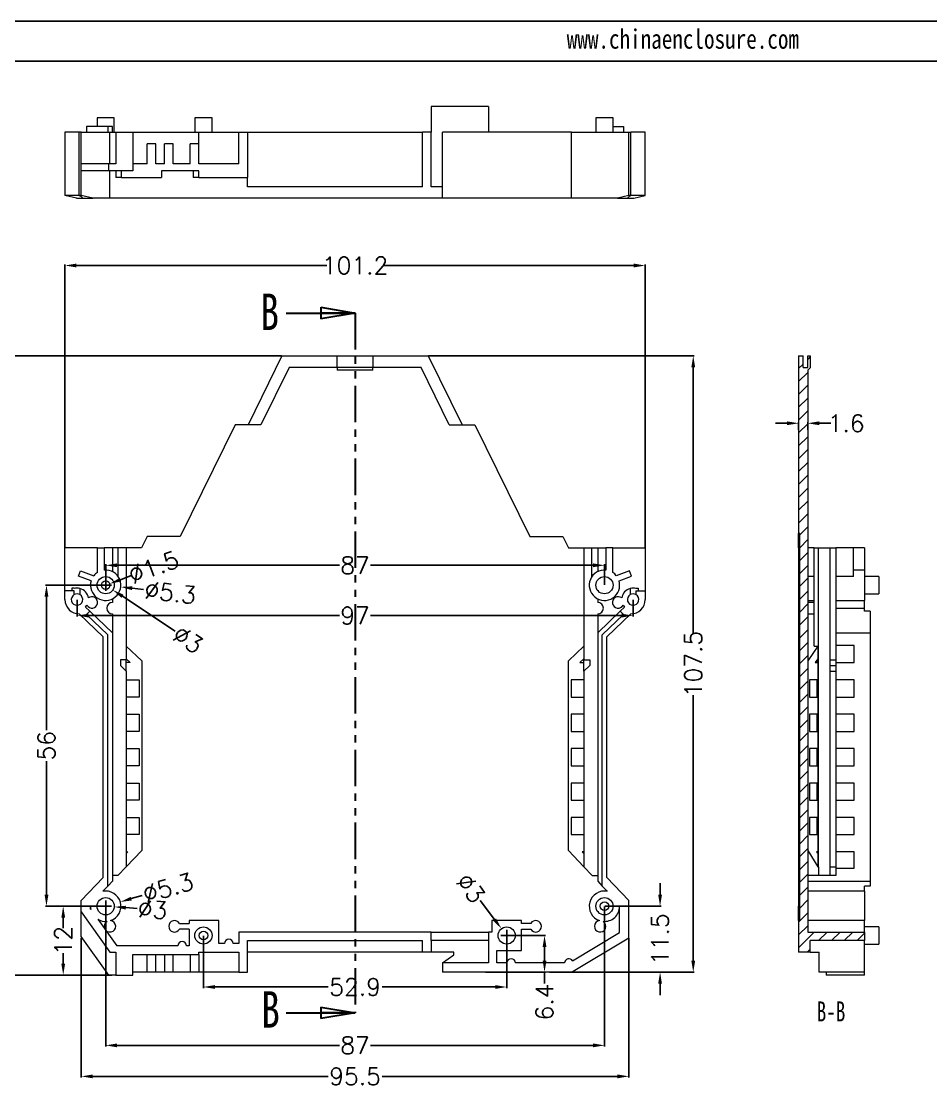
# Model space of a CAD drawing. Header units: inches. Extents: x 162 to 2102, y 1089 to 1379.
# Drawn here: x 1234.6 to 1393.2, y 1193.2 to 1379.2 of the extents above; entities that cross this region are included whole.
import ezdxf

# ---------------------------------------------------------------- set-up
doc = ezdxf.new("R2010")
doc.units = ezdxf.units.IN
doc.linetypes.add('PHANTOM', pattern=[12.7, 6.35, -1.27, 1.27, -1.27, 1.27, -1.27])
doc.layers.add('文字', color=81, linetype='Continuous')
doc.styles.add('SLDTEXTSTYLE0', font='TXT', dxfattribs={"width": 0.75})
doc.styles.add('SLDTEXTSTYLE3', font='TXT', dxfattribs={"width": 0.7})
doc.styles.get("Standard").update_dxf_attribs({"font": 'txt', "bigfont": 'gbcbig.shx'})
doc.styles.add('宋体', font='', dxfattribs={"width": 0.8, "height": 3.5})
doc.styles.get('宋体').set_extended_font_data('SimSun')
doc.dimstyles.new('3', dxfattribs={"dimtxt": 3, "dimasz": 2, "dimexe": 0.18, "dimexo": 0.0625, "dimgap": 0.2, "dimtad": 0, "dimzin": 12, "dimdsep": 46, "dimtxsty": 'Standard', "dimcen": 1, "dimclrd": 3, "dimclre": 3, "dimadec": 0, "dimazin": 0, "dimtfac": 1, "dimtofl": 0, "dimtmove": 0, "dimatfit": 3, "dimfxl": 1, "dimtolj": 1, "dimtzin": 0, "dimarcsym": 0})

# ---------------------------------------------------------------- blocks, each defined once
blk = doc.blocks.new('_CLOSED')
at = {"color": 0, "linetype": 'ByBlock', "lineweight": -2}
for p, q in [((-1, 0.166667), (0, 0)), ((-1, 0.166667), (-1, -0.166667)), ((0, 0), (-1, -0.166667)), ((0, 0), (-1, 0))]:
    blk.add_line(p, q, dxfattribs=at)
blk = doc.blocks.new('*D141')
at = {"color": 3, "lineweight": -2}
for p, q in [((1249.33, 1224.78), (1249.33, 1200.4)), ((1336.33, 1224.78), (1336.33, 1200.4)), ((1251.33, 1200.58), (1290.13, 1200.58)), ((1334.33, 1200.58), (1295.53, 1200.58))]:
    blk.add_line(p, q, dxfattribs=at)
at = {"color": 3}
for points in [[(1251.33, 1200.91), (1251.33, 1200.24), (1249.33, 1200.58)], [(1334.33, 1200.91), (1334.33, 1200.24), (1336.33, 1200.58)]]:
    blk.add_solid(points, dxfattribs=at)
at = {"layer": 'Defpoints', "color": 0}
for p in [(1249.33, 1224.85), (1336.33, 1224.85), (1336.33, 1200.58)]:
    blk.add_point(p, dxfattribs=at)
at = {"color": 0, "insert": (1292.83, 1200.58), "char_height": 3, "attachment_point": 5}
blk.add_mtext('\\A1;87', dxfattribs=at)
blk = doc.blocks.new('*D142')
at = {"color": 3, "lineweight": -2}
for p, q in [((1266.38, 1219.68), (1266.38, 1210.58)), ((1319.28, 1219.68), (1319.28, 1210.58)), ((1268.38, 1210.76), (1288.13, 1210.76)), ((1317.28, 1210.76), (1297.53, 1210.76))]:
    blk.add_line(p, q, dxfattribs=at)
at = {"color": 3}
for points in [[(1268.38, 1211.09), (1268.38, 1210.43), (1266.38, 1210.76)], [(1317.28, 1211.09), (1317.28, 1210.43), (1319.28, 1210.76)]]:
    blk.add_solid(points, dxfattribs=at)
at = {"layer": 'Defpoints', "color": 0}
for p in [(1266.38, 1219.75), (1319.28, 1219.75), (1319.28, 1210.76)]:
    blk.add_point(p, dxfattribs=at)
at = {"color": 0, "insert": (1292.83, 1210.76), "char_height": 3, "attachment_point": 5}
blk.add_mtext('\\A1;52.9', dxfattribs=at)
blk = doc.blocks.new('*D143')
at = {"color": 3, "lineweight": -2}
for p, q in [((1245.08, 1219.28), (1245.08, 1194.99)), ((1340.58, 1219.28), (1340.58, 1194.99)), ((1247.08, 1195.17), (1288.13, 1195.17)), ((1338.58, 1195.17), (1297.53, 1195.17))]:
    blk.add_line(p, q, dxfattribs=at)
at = {"color": 3}
for points in [[(1247.08, 1195.5), (1247.08, 1194.83), (1245.08, 1195.17)], [(1338.58, 1195.5), (1338.58, 1194.83), (1340.58, 1195.17)]]:
    blk.add_solid(points, dxfattribs=at)
at = {"layer": 'Defpoints', "color": 0}
for p in [(1245.08, 1219.35), (1340.58, 1219.35), (1245.08, 1195.17)]:
    blk.add_point(p, dxfattribs=at)
at = {"color": 0, "insert": (1292.83, 1195.17), "char_height": 3, "attachment_point": 5}
blk.add_mtext('\\A1;95.5', dxfattribs=at)
blk = doc.blocks.new('*D144')
at = {"color": 3, "lineweight": -2}
for p, q in [((1242.23, 1287.41), (1242.23, 1336.8)), ((1244.23, 1336.62), (1287.88, 1336.62)), ((1341.43, 1336.62), (1297.78, 1336.62)), ((1343.43, 1287.41), (1343.43, 1336.8))]:
    blk.add_line(p, q, dxfattribs=at)
at = {"color": 3}
for points in [[(1244.23, 1336.96), (1244.23, 1336.29), (1242.23, 1336.62)], [(1341.43, 1336.96), (1341.43, 1336.29), (1343.43, 1336.62)]]:
    blk.add_solid(points, dxfattribs=at)
at = {"layer": 'Defpoints', "color": 0}
for p in [(1343.43, 1336.62), (1242.23, 1287.35), (1343.43, 1287.35)]:
    blk.add_point(p, dxfattribs=at)
at = {"color": 0, "insert": (1292.83, 1336.62), "char_height": 3, "attachment_point": 5}
blk.add_mtext('\\A1;101.2', dxfattribs=at)
blk = doc.blocks.new('*D145')
at = {"color": 3, "lineweight": -2}
for p, q in [((1305.64, 1320.85), (1352, 1320.85)), ((1351.82, 1318.85), (1351.82, 1272.55)), ((1351.82, 1215.35), (1351.82, 1261.65)), ((1330.64, 1213.35), (1352, 1213.35))]:
    blk.add_line(p, q, dxfattribs=at)
at = {"color": 3}
for points in [[(1351.48, 1318.85), (1352.15, 1318.85), (1351.82, 1320.85)], [(1351.48, 1215.35), (1352.15, 1215.35), (1351.82, 1213.35)]]:
    blk.add_solid(points, dxfattribs=at)
at = {"layer": 'Defpoints', "color": 0}
for p in [(1305.58, 1320.85), (1330.58, 1213.35), (1351.82, 1213.35)]:
    blk.add_point(p, dxfattribs=at)
at = {"color": 0, "insert": (1351.82, 1267.1), "char_height": 3, "attachment_point": 5, "rotation": 90}
blk.add_mtext('\\A1;107.5', dxfattribs=at)
blk = doc.blocks.new('*D146')
at = {"color": 3, "lineweight": -2}
for p, q in [((1280.02, 1320.85), (1231.55, 1320.85)), ((1231.73, 1318.85), (1231.73, 1270.3)), ((1231.73, 1214.85), (1231.73, 1263.4)), ((1249.8, 1212.85), (1231.55, 1212.85))]:
    blk.add_line(p, q, dxfattribs=at)
at = {"color": 3}
for points in [[(1231.39, 1318.85), (1232.06, 1318.85), (1231.73, 1320.85)], [(1231.39, 1214.85), (1232.06, 1214.85), (1231.73, 1212.85)]]:
    blk.add_solid(points, dxfattribs=at)
at = {"layer": 'Defpoints', "color": 0}
for p in [(1231.73, 1320.85), (1280.08, 1320.85), (1249.87, 1212.85)]:
    blk.add_point(p, dxfattribs=at)
at = {"color": 0, "insert": (1231.73, 1266.85), "char_height": 3, "attachment_point": 5, "rotation": 90}
blk.add_mtext('\\A1;108', dxfattribs=at)
blk = doc.blocks.new('*D149')
at = {"color": 3, "lineweight": -2}
for p, q in [((1249.33, 1280.91), (1249.33, 1284.5)), ((1251.33, 1284.32), (1290.13, 1284.32)), ((1334.33, 1284.32), (1295.53, 1284.32)), ((1336.33, 1280.91), (1336.33, 1284.5))]:
    blk.add_line(p, q, dxfattribs=at)
at = {"color": 3}
for points in [[(1251.33, 1284.66), (1251.33, 1283.99), (1249.33, 1284.32)], [(1334.33, 1284.66), (1334.33, 1283.99), (1336.33, 1284.32)]]:
    blk.add_solid(points, dxfattribs=at)
at = {"layer": 'Defpoints', "color": 0}
for p in [(1336.33, 1284.32), (1249.33, 1280.85), (1336.33, 1280.85)]:
    blk.add_point(p, dxfattribs=at)
at = {"color": 0, "insert": (1292.83, 1284.32), "char_height": 3, "attachment_point": 5}
blk.add_mtext('\\A1;87', dxfattribs=at)
blk = doc.blocks.new('*D150')
at = {"color": 3, "lineweight": -2}
for p, q in [((1244.33, 1278.28), (1244.33, 1275.37)), ((1341.33, 1278.28), (1341.33, 1275.37)), ((1246.33, 1275.55), (1290.13, 1275.55)), ((1339.33, 1275.55), (1295.53, 1275.55))]:
    blk.add_line(p, q, dxfattribs=at)
at = {"color": 3}
for points in [[(1246.33, 1275.88), (1246.33, 1275.22), (1244.33, 1275.55)], [(1339.33, 1275.88), (1339.33, 1275.22), (1341.33, 1275.55)]]:
    blk.add_solid(points, dxfattribs=at)
at = {"layer": 'Defpoints', "color": 0}
for p in [(1244.33, 1278.35), (1341.33, 1278.35), (1341.33, 1275.55)]:
    blk.add_point(p, dxfattribs=at)
at = {"color": 0, "insert": (1292.83, 1275.55), "char_height": 3, "attachment_point": 5}
blk.add_mtext('\\A1;97', dxfattribs=at)
blk = doc.blocks.new('*D152')
at = {"color": 3, "lineweight": -2}
for p, q in [((1346.03, 1226.85), (1346.03, 1228.85)), ((1336.39, 1224.85), (1346.21, 1224.85)), ((1326.77, 1213.35), (1346.21, 1213.35)), ((1346.03, 1211.35), (1346.03, 1209.35))]:
    blk.add_line(p, q, dxfattribs=at)
at = {"color": 3}
for points in [[(1345.7, 1226.85), (1346.36, 1226.85), (1346.03, 1224.85)], [(1345.7, 1211.35), (1346.36, 1211.35), (1346.03, 1213.35)]]:
    blk.add_solid(points, dxfattribs=at)
at = {"layer": 'Defpoints', "color": 0}
for p in [(1336.33, 1224.85), (1346.03, 1224.85), (1326.71, 1213.35)]:
    blk.add_point(p, dxfattribs=at)
at = {"color": 0, "insert": (1346.03, 1219.1), "char_height": 3, "attachment_point": 5, "rotation": 90}
blk.add_mtext('\\A1;11.5', dxfattribs=at)
blk = doc.blocks.new('*D153')
at = {"color": 3, "lineweight": -2}
for p, q in [((1249.27, 1224.85), (1241.74, 1224.85)), ((1241.92, 1222.85), (1241.92, 1221.05)), ((1241.92, 1214.85), (1241.92, 1216.65)), ((1250.41, 1212.85), (1241.74, 1212.85))]:
    blk.add_line(p, q, dxfattribs=at)
at = {"color": 3}
for points in [[(1241.59, 1222.85), (1242.26, 1222.85), (1241.92, 1224.85)], [(1241.59, 1214.85), (1242.26, 1214.85), (1241.92, 1212.85)]]:
    blk.add_solid(points, dxfattribs=at)
at = {"layer": 'Defpoints', "color": 0}
for p in [(1241.92, 1224.85), (1249.33, 1224.85), (1250.47, 1212.85)]:
    blk.add_point(p, dxfattribs=at)
at = {"color": 0, "insert": (1241.92, 1218.85), "char_height": 3, "attachment_point": 5, "rotation": 90}
blk.add_mtext('\\A1;12', dxfattribs=at)
blk = doc.blocks.new('*D155')
at = {"color": 3, "lineweight": -2}
for p, q in [((1249.27, 1280.85), (1238.82, 1280.85)), ((1239, 1278.85), (1239, 1255.55)), ((1239, 1226.85), (1239, 1250.15)), ((1249.27, 1224.85), (1238.82, 1224.85))]:
    blk.add_line(p, q, dxfattribs=at)
at = {"color": 3}
for points in [[(1238.67, 1278.85), (1239.34, 1278.85), (1239, 1280.85)], [(1238.67, 1226.85), (1239.34, 1226.85), (1239, 1224.85)]]:
    blk.add_solid(points, dxfattribs=at)
at = {"layer": 'Defpoints', "color": 0}
for p in [(1239, 1280.85), (1249.33, 1280.85), (1249.33, 1224.85)]:
    blk.add_point(p, dxfattribs=at)
at = {"color": 0, "insert": (1239, 1252.85), "char_height": 3, "attachment_point": 5, "rotation": 90}
blk.add_mtext('\\A1;56', dxfattribs=at)
blk = doc.blocks.new('*D156')
at = {"color": 3, "lineweight": -2}
for p, q in [((1319.34, 1219.75), (1326.06, 1219.75)), ((1325.88, 1217.75), (1325.88, 1215.35)), ((1315.59, 1213.35), (1326.06, 1213.35)), ((1325.88, 1213.35), (1325.88, 1211.35))]:
    blk.add_line(p, q, dxfattribs=at)
at = {"color": 3}
for points in [[(1325.55, 1217.75), (1326.21, 1217.75), (1325.88, 1219.75)], [(1325.55, 1215.35), (1326.21, 1215.35), (1325.88, 1213.35)]]:
    blk.add_solid(points, dxfattribs=at)
at = {"layer": 'Defpoints', "color": 0}
for p in [(1319.28, 1219.75), (1325.88, 1219.75), (1315.53, 1213.35)]:
    blk.add_point(p, dxfattribs=at)
at = {"color": 0, "insert": (1325.88, 1208.15), "char_height": 3, "attachment_point": 5, "rotation": 90}
blk.add_mtext('\\A1;6.4', dxfattribs=at)
blk = doc.blocks.new('*D157')
at = {"color": 3, "lineweight": -2}
for p, q in [((1314.63, 1225.84), (1317.16, 1222.53)), ((1319.28, 1218.75), (1319.28, 1220.75)), ((1318.28, 1219.75), (1320.28, 1219.75))]:
    blk.add_line(p, q, dxfattribs=at)
at = {"color": 3}
blk.add_solid([(1317.42, 1222.73), (1316.89, 1222.33), (1318.37, 1220.94)], dxfattribs=at)
at = {"layer": 'Defpoints', "color": 0}
for p in [(1318.37, 1220.94), (1320.19, 1218.55)]:
    blk.add_point(p, dxfattribs=at)
at = {"color": 0, "insert": (1312.99, 1227.98), "char_height": 3, "attachment_point": 5, "rotation": 307.3733}
blk.add_mtext('\\A1;∅3', dxfattribs=at)
blk = doc.blocks.new('*D158')
at = {"color": 3, "lineweight": -2}
for p, q in [((1255.71, 1226.73), (1253.79, 1226.17)), ((1248.33, 1224.85), (1250.33, 1224.85)), ((1249.33, 1223.85), (1249.33, 1225.85))]:
    blk.add_line(p, q, dxfattribs=at)
at = {"color": 3}
blk.add_solid([(1253.69, 1226.49), (1253.88, 1225.85), (1251.87, 1225.6)], dxfattribs=at)
at = {"layer": 'Defpoints', "color": 0}
for p in [(1246.79, 1224.1), (1251.87, 1225.6)]:
    blk.add_point(p, dxfattribs=at)
at = {"color": 0, "insert": (1260.21, 1228.07), "char_height": 3, "attachment_point": 5, "rotation": 16.4838}
blk.add_mtext('\\A1;∅5.3', dxfattribs=at)
blk = doc.blocks.new('*D159')
at = {"color": 3, "lineweight": -2}
for p, q in [((1248.33, 1224.85), (1250.33, 1224.85)), ((1249.33, 1223.85), (1249.33, 1225.85)), ((1254.82, 1224.46), (1252.82, 1224.6))]:
    blk.add_line(p, q, dxfattribs=at)
at = {"color": 3}
blk.add_solid([(1252.85, 1224.93), (1252.8, 1224.27), (1250.83, 1224.74)], dxfattribs=at)
at = {"layer": 'Defpoints', "color": 0}
for p in [(1247.83, 1224.95), (1250.83, 1224.74)]:
    blk.add_point(p, dxfattribs=at)
at = {"color": 0, "insert": (1257.51, 1224.27), "char_height": 3, "attachment_point": 5, "rotation": 355.9531}
blk.add_mtext('\\A1;∅3', dxfattribs=at)
blk = doc.blocks.new('*D160')
at = {"color": 3, "lineweight": -2}
for p, q in [((1249.33, 1279.85), (1249.33, 1281.85)), ((1248.33, 1280.85), (1250.33, 1280.85)), ((1255.94, 1280.09), (1253.95, 1280.32))]:
    blk.add_line(p, q, dxfattribs=at)
at = {"color": 3}
blk.add_solid([(1253.99, 1280.65), (1253.91, 1279.99), (1251.96, 1280.55)], dxfattribs=at)
at = {"layer": 'Defpoints', "color": 0}
for p in [(1246.7, 1281.15), (1251.96, 1280.55)]:
    blk.add_point(p, dxfattribs=at)
at = {"color": 0, "insert": (1260.61, 1279.56), "char_height": 3, "attachment_point": 5, "rotation": 353.4733}
blk.add_mtext('\\A1;∅5.3', dxfattribs=at)
blk = doc.blocks.new('*D161')
at = {"color": 3, "lineweight": -2}
for p, q in [((1249.33, 1279.85), (1249.33, 1281.85)), ((1248.33, 1280.85), (1250.33, 1280.85)), ((1261.43, 1272.86), (1252.25, 1278.92))]:
    blk.add_line(p, q, dxfattribs=at)
at = {"color": 3}
blk.add_solid([(1252.44, 1279.2), (1252.07, 1278.64), (1250.58, 1280.02)], dxfattribs=at)
at = {"layer": 'Defpoints', "color": 0}
for p in [(1248.08, 1281.67), (1250.58, 1280.02)]:
    blk.add_point(p, dxfattribs=at)
at = {"color": 0, "insert": (1263.68, 1271.37), "char_height": 3, "attachment_point": 5, "rotation": 326.5631}
blk.add_mtext('\\A1;∅3', dxfattribs=at)
blk = doc.blocks.new('*D162')
at = {"color": 3, "lineweight": -2}
for p, q in [((1249.33, 1279.85), (1249.33, 1281.85)), ((1253.78, 1282.52), (1251.91, 1281.81)), ((1248.33, 1280.85), (1250.33, 1280.85))]:
    blk.add_line(p, q, dxfattribs=at)
at = {"color": 3}
blk.add_solid([(1251.79, 1282.13), (1252.02, 1281.5), (1250.03, 1281.11)], dxfattribs=at)
at = {"layer": 'Defpoints', "color": 0}
for p in [(1248.63, 1280.58), (1250.03, 1281.11)]:
    blk.add_point(p, dxfattribs=at)
at = {"color": 0, "insert": (1257.71, 1283.99), "char_height": 3, "attachment_point": 5, "rotation": 20.5713}
blk.add_mtext('\\A1;∅1.5', dxfattribs=at)
blk = doc.blocks.new('*D163')
at = {"color": 3, "lineweight": -2}
for p, q in [((1368.19, 1309.1), (1366.19, 1309.1)), ((1370.19, 1307.98), (1370.19, 1309.28)), ((1371.79, 1307.98), (1371.79, 1309.28)), ((1373.79, 1309.1), (1375.79, 1309.1))]:
    blk.add_line(p, q, dxfattribs=at)
at = {"color": 3}
for points in [[(1368.19, 1309.43), (1368.19, 1308.77), (1370.19, 1309.1)], [(1373.79, 1309.43), (1373.79, 1308.77), (1371.79, 1309.1)]]:
    blk.add_solid(points, dxfattribs=at)
at = {"layer": 'Defpoints', "color": 0}
for p in [(1370.19, 1307.92), (1371.79, 1309.1), (1371.79, 1307.92)]:
    blk.add_point(p, dxfattribs=at)
at = {"color": 0, "insert": (1378.49, 1309.1), "char_height": 3, "attachment_point": 5}
blk.add_mtext('\\A1;1.6', dxfattribs=at)

msp = doc.modelspace()

# ---------------------------------------------------------------- hatches: boundary and pattern name
at = {"linetype": 'Continuous', "lineweight": 0}
h = msp.add_hatch(dxfattribs=at)
h.set_pattern_fill('ANSI31', color=4, scale=0.5, style=0)
h.set_pattern_definition([(45, (-1175.6398, -780.434), (-1.122532, 1.122532), [])])
h.paths.add_polyline_path([(1370.993, 1320.847), (1370.193, 1320.847), (1370.193, 1289.847), (1370.393, 1289.847), (1370.393, 1222.347), (1370.193, 1222.347), (1370.193, 1216.847), (1372.193, 1216.847), (1372.193, 1218.847), (1381.693, 1218.847), (1381.693, 1220.347), (1371.793, 1220.347), (1371.793, 1318.347), (1372.293, 1318.847), (1372.293, 1320.847), (1371.793, 1320.847), (1371.793, 1318.847), (1370.993, 1318.847)], flags=0)

# ---------------------------------------------------------------- linework, layer by layer
for p, q in [((1151.266, 1379.219), (1562.41, 1379.219)), ((1161.905, 1372.298), (1555.489, 1372.298))]:
    msp.add_line(p, q)
at = {"color": 7, "linetype": 'Continuous', "lineweight": 15}
for p, q in [((1306.081, 1364.356), (1306.081, 1359.856)), ((1316.081, 1364.356), (1306.081, 1364.356)), ((1316.081, 1364.356), (1316.081, 1359.856)), ((1247.831, 1362.356), (1247.831, 1360.856)), ((1250.831, 1362.356), (1247.831, 1362.356)), ((1250.831, 1359.856), (1250.831, 1362.356)), ((1264.878, 1362.356), (1264.878, 1359.856)), ((1267.878, 1362.356), (1264.878, 1362.356)), ((1267.878, 1359.856), (1267.878, 1362.356)), ((1334.831, 1362.356), (1334.831, 1359.856)), ((1337.831, 1362.356), (1334.831, 1362.356)), ((1337.831, 1359.856), (1337.831, 1362.356)), ((1242.231, 1359.856), (1242.231, 1348.856)), ((1244.731, 1359.856), (1242.231, 1359.856)), ((1244.731, 1348.856), (1244.731, 1359.856)), ((1245.081, 1359.856), (1244.731, 1359.856)), ((1245.081, 1354.356), (1245.081, 1359.856)), ((1245.081, 1359.856), (1250.081, 1359.856)), ((1246.009, 1360.856), (1246.009, 1359.856)), ((1249.709, 1360.856), (1246.009, 1360.856)), ((1249.709, 1360.856), (1249.709, 1359.856)), ((1250.509, 1360.856), (1249.709, 1360.856)), ((1250.081, 1354.356), (1250.081, 1359.856)), ((1250.081, 1359.856), (1251.081, 1359.856)), ((1250.509, 1359.856), (1250.509, 1360.856)), ((1251.081, 1359.856), (1251.081, 1354.356)), ((1251.081, 1359.856), (1254.081, 1359.856)), ((1254.081, 1359.856), (1254.081, 1353.156)), ((1254.081, 1359.856), (1265.581, 1359.856)), ((1265.581, 1357.856), (1265.581, 1359.856)), ((1265.581, 1359.856), (1272.581, 1359.856)), ((1272.581, 1354.356), (1272.581, 1359.856)), ((1272.581, 1359.856), (1274.081, 1359.856)), ((1274.081, 1359.856), (1274.081, 1351.956)), ((1274.081, 1359.856), (1304.581, 1359.856)), ((1304.581, 1350.356), (1304.581, 1359.856)), ((1306.081, 1359.856), (1304.581, 1359.856)), ((1306.081, 1350.356), (1306.081, 1359.856)), ((1308.081, 1348.356), (1308.081, 1359.856)), ((1330.581, 1359.856), (1308.081, 1359.856)), ((1330.581, 1348.356), (1330.581, 1359.856)), ((1330.581, 1359.856), (1340.581, 1359.856)), ((1337.831, 1360.856), (1339.652, 1360.856)), ((1339.652, 1360.856), (1339.652, 1359.856)), ((1340.581, 1348.856), (1340.581, 1359.856)), ((1340.581, 1359.856), (1340.931, 1359.856)), ((1340.931, 1348.856), (1340.931, 1359.856)), ((1343.431, 1359.856), (1340.931, 1359.856)), ((1343.431, 1348.856), (1343.431, 1359.856)), ((1256.581, 1354.356), (1256.581, 1357.856)), ((1258.081, 1357.856), (1256.581, 1357.856)), ((1258.081, 1354.356), (1258.081, 1357.856)), ((1259.581, 1354.356), (1259.581, 1357.856)), ((1261.081, 1357.856), (1259.581, 1357.856)), ((1261.081, 1354.356), (1261.081, 1357.856)), ((1264.081, 1354.356), (1264.081, 1357.856)), ((1265.581, 1357.856), (1264.081, 1357.856)), ((1265.581, 1354.356), (1265.581, 1357.856)), ((1245.081, 1353.156), (1245.081, 1354.356)), ((1249.865, 1354.356), (1245.081, 1354.356)), ((1249.865, 1353.156), (1249.865, 1354.356)), ((1251.081, 1354.356), (1249.865, 1354.356)), ((1256.581, 1354.356), (1254.081, 1354.356)), ((1259.581, 1354.356), (1258.081, 1354.356)), ((1264.081, 1354.356), (1261.081, 1354.356)), ((1272.581, 1354.356), (1265.581, 1354.356)), ((1249.865, 1353.156), (1245.081, 1353.156)), ((1245.081, 1348.856), (1245.081, 1353.156)), ((1254.081, 1353.156), (1249.865, 1353.156)), ((1250.081, 1348.356), (1250.081, 1353.156)), ((1251.081, 1353.156), (1251.081, 1351.956)), ((1252.081, 1351.956), (1252.081, 1353.156)), ((1265.581, 1353.156), (1259.081, 1353.156)), ((1259.081, 1353.156), (1259.081, 1351.956)), ((1264.581, 1353.156), (1264.581, 1351.956)), ((1265.581, 1351.956), (1265.581, 1353.156)), ((1252.081, 1351.956), (1251.081, 1351.956)), ((1252.081, 1351.956), (1259.081, 1351.956)), ((1265.581, 1351.956), (1264.581, 1351.956)), ((1265.581, 1351.956), (1274.081, 1351.956)), ((1274.081, 1350.356), (1274.081, 1351.956)), ((1244.731, 1348.856), (1242.231, 1348.856)), ((1244.231, 1348.356), (1242.231, 1348.856)), ((1245.081, 1348.856), (1244.731, 1348.856)), ((1247.081, 1348.356), (1245.081, 1348.856)), ((1304.581, 1350.356), (1274.081, 1350.356)), ((1308.081, 1350.356), (1306.081, 1350.356)), ((1340.581, 1348.856), (1338.581, 1348.356)), ((1340.931, 1348.856), (1340.581, 1348.856)), ((1343.431, 1348.856), (1340.931, 1348.856)), ((1341.431, 1348.356), (1343.431, 1348.856)), ((1244.231, 1348.356), (1245.198, 1348.356)), ((1245.198, 1348.356), (1247.081, 1348.356)), ((1250.081, 1348.356), (1247.081, 1348.356)), ((1308.081, 1348.356), (1250.081, 1348.356)), ((1330.581, 1348.356), (1308.081, 1348.356)), ((1338.581, 1348.356), (1330.581, 1348.356)), ((1338.581, 1348.356), (1340.464, 1348.356)), ((1340.464, 1348.356), (1341.431, 1348.356)), ((1280.081, 1320.847), (1274.17, 1308.847)), ((1280.081, 1320.847), (1289.731, 1320.847)), ((1289.731, 1318.847), (1289.731, 1320.847)), ((1289.731, 1320.847), (1295.931, 1320.847)), ((1295.931, 1320.847), (1295.931, 1318.847)), ((1295.931, 1320.847), (1305.581, 1320.847)), ((1305.581, 1320.847), (1311.491, 1308.847)), ((1370.193, 1320.847), (1370.193, 1289.847)), ((1370.193, 1320.847), (1370.993, 1320.847)), ((1370.993, 1318.847), (1370.993, 1320.847)), ((1371.793, 1318.847), (1371.793, 1320.847)), ((1371.793, 1320.847), (1372.293, 1320.847)), ((1372.293, 1318.847), (1372.293, 1320.847)), ((1281.325, 1318.847), (1276.4, 1308.847)), ((1289.731, 1318.847), (1281.325, 1318.847)), ((1289.731, 1318.847), (1289.731, 1318.347)), ((1295.931, 1318.847), (1289.731, 1318.847)), ((1295.931, 1318.347), (1289.731, 1318.347)), ((1295.931, 1318.347), (1295.931, 1318.847)), ((1304.336, 1318.847), (1295.931, 1318.847)), ((1309.262, 1308.847), (1304.336, 1318.847)), ((1370.993, 1318.847), (1371.793, 1318.847)), ((1371.793, 1318.347), (1372.293, 1318.847)), ((1371.793, 1318.347), (1371.793, 1220.347)), ((1271.941, 1308.847), (1262.336, 1289.347)), ((1276.4, 1308.847), (1271.941, 1308.847)), ((1309.262, 1308.847), (1313.72, 1308.847)), ((1313.72, 1308.847), (1323.325, 1289.347)), ((1256.581, 1289.347), (1255.581, 1287.347)), ((1262.336, 1289.347), (1256.581, 1289.347)), ((1323.325, 1289.347), (1329.081, 1289.347)), ((1329.081, 1289.347), (1330.081, 1287.347)), ((1370.393, 1289.847), (1370.193, 1289.847)), ((1370.193, 1287.347), (1370.193, 1289.847)), ((1370.393, 1222.347), (1370.393, 1289.847)), ((1242.231, 1279.847), (1242.231, 1287.347)), ((1247.881, 1287.347), (1242.231, 1287.347)), ((1247.881, 1287.347), (1249.081, 1287.347)), ((1247.881, 1283.065), (1247.881, 1287.347)), ((1249.081, 1287.347), (1249.081, 1283.485)), ((1250.509, 1287.347), (1249.081, 1287.347)), ((1250.509, 1287.347), (1250.509, 1283.22)), ((1251.509, 1287.347), (1250.509, 1287.347)), ((1251.509, 1282.355), (1251.509, 1287.347)), ((1252.909, 1287.347), (1251.509, 1287.347)), ((1252.909, 1287.347), (1252.909, 1267.847)), ((1255.581, 1287.347), (1252.909, 1287.347)), ((1330.081, 1287.347), (1332.752, 1287.347)), ((1332.752, 1287.347), (1332.752, 1267.847)), ((1332.752, 1287.347), (1334.152, 1287.347)), ((1334.152, 1282.355), (1334.152, 1287.347)), ((1334.152, 1287.347), (1335.152, 1287.347)), ((1335.152, 1287.347), (1335.152, 1283.22)), ((1335.152, 1287.347), (1336.581, 1287.347)), ((1337.781, 1287.347), (1336.581, 1287.347)), ((1336.581, 1287.347), (1336.581, 1283.485)), ((1337.781, 1283.065), (1337.781, 1287.347)), ((1337.781, 1287.347), (1343.431, 1287.347)), ((1343.431, 1287.347), (1343.431, 1279.847)), ((1370.393, 1287.347), (1370.193, 1287.347)), ((1370.193, 1287.347), (1370.193, 1224.847)), ((1372.893, 1287.347), (1371.793, 1287.347)), ((1372.893, 1270.233), (1372.893, 1287.347)), ((1372.893, 1287.347), (1373.693, 1287.347)), ((1373.693, 1231.712), (1373.693, 1287.347)), ((1373.693, 1287.347), (1375.693, 1287.347)), ((1375.693, 1267.847), (1375.693, 1287.347)), ((1375.693, 1287.347), (1376.693, 1287.347)), ((1376.693, 1287.347), (1376.693, 1267.847)), ((1379.793, 1287.347), (1376.693, 1287.347)), ((1379.793, 1282.355), (1379.793, 1287.347)), ((1381.693, 1287.347), (1379.793, 1287.347)), ((1381.693, 1287.347), (1381.693, 1283.497)), ((1244.605, 1282.407), (1244.947, 1283.347)), ((1246.793, 1281.611), (1244.605, 1282.407)), ((1244.947, 1283.347), (1247.263, 1282.504)), ((1340.714, 1283.347), (1338.399, 1282.504)), ((1338.868, 1281.611), (1341.056, 1282.407)), ((1341.056, 1282.407), (1340.714, 1283.347)), ((1372.893, 1282.355), (1371.793, 1282.355)), ((1379.793, 1282.355), (1376.693, 1282.355)), ((1381.693, 1283.497), (1379.793, 1283.497)), ((1381.693, 1283.497), (1381.693, 1278.197)), ((1384.193, 1282.347), (1381.693, 1282.347)), ((1384.193, 1282.347), (1384.193, 1279.347)), ((1242.231, 1278.347), (1242.231, 1279.847)), ((1243.831, 1279.847), (1242.231, 1279.847)), ((1243.431, 1280.347), (1243.431, 1279.847)), ((1243.831, 1280.347), (1243.431, 1280.347)), ((1243.831, 1280.283), (1243.831, 1280.347)), ((1243.831, 1279.213), (1243.831, 1279.847)), ((1244.831, 1280.283), (1244.831, 1279.213)), ((1340.831, 1280.283), (1340.831, 1279.213)), ((1341.831, 1280.283), (1341.831, 1280.347)), ((1341.831, 1280.347), (1342.231, 1280.347)), ((1341.831, 1279.847), (1341.831, 1279.213)), ((1341.831, 1279.847), (1343.431, 1279.847)), ((1342.231, 1280.347), (1342.231, 1279.847)), ((1343.431, 1279.847), (1343.431, 1278.347)), ((1250.509, 1278.474), (1250.509, 1277.847)), ((1335.152, 1278.474), (1335.152, 1277.847)), ((1371.793, 1278.197), (1372.893, 1278.197)), ((1376.693, 1278.197), (1381.693, 1278.197)), ((1381.693, 1279.347), (1384.193, 1279.347)), ((1381.693, 1276.847), (1381.693, 1278.197)), ((1246.563, 1276.308), (1245.823, 1277.016)), ((1246.009, 1275.73), (1246.563, 1276.308)), ((1246.563, 1276.308), (1250.509, 1272.53)), ((1339.099, 1276.308), (1335.152, 1272.53)), ((1339.099, 1276.308), (1339.838, 1277.016)), ((1339.652, 1275.73), (1339.099, 1276.308)), ((1372.893, 1277.847), (1371.793, 1277.847)), ((1376.693, 1276.847), (1381.693, 1276.847)), ((1381.693, 1276.308), (1381.693, 1276.847)), ((1382.693, 1276.308), (1381.693, 1276.308)), ((1382.693, 1276.308), (1382.693, 1272.53)), ((1248.909, 1271.847), (1244.731, 1275.847)), ((1249.709, 1272.189), (1246.009, 1275.73)), ((1250.509, 1275.847), (1250.509, 1272.53)), ((1335.152, 1275.847), (1335.152, 1272.53)), ((1335.952, 1272.189), (1339.652, 1275.73)), ((1336.752, 1271.847), (1340.931, 1275.847)), ((1371.793, 1275.847), (1372.893, 1275.847)), ((1250.509, 1272.53), (1250.509, 1229.205)), ((1335.152, 1272.53), (1335.152, 1229.205)), ((1376.693, 1272.53), (1382.693, 1272.53)), ((1382.693, 1272.53), (1382.693, 1229.205)), ((1248.909, 1229.847), (1248.909, 1271.847)), ((1249.709, 1228.369), (1249.709, 1272.189)), ((1335.952, 1228.369), (1335.952, 1272.189)), ((1336.752, 1229.847), (1336.752, 1271.847)), ((1252.909, 1270.233), (1255.628, 1267.631)), ((1330.034, 1267.631), (1332.752, 1270.233)), ((1373.533, 1270.233), (1371.793, 1267.631)), ((1372.893, 1270.233), (1373.533, 1270.233)), ((1373.533, 1270.233), (1373.533, 1268.018)), ((1379.893, 1270.315), (1376.693, 1270.315)), ((1379.893, 1267.347), (1379.893, 1270.315)), ((1252.909, 1267.847), (1251.909, 1267.847)), ((1251.909, 1267.847), (1251.909, 1266.847)), ((1251.909, 1266.847), (1252.909, 1265.847)), ((1252.909, 1268.018), (1253.611, 1267.347)), ((1252.909, 1265.847), (1252.909, 1267.847)), ((1253.611, 1267.347), (1252.909, 1267.347)), ((1255.628, 1267.631), (1255.628, 1234.552)), ((1330.034, 1234.552), (1330.034, 1267.631)), ((1332.752, 1268.018), (1332.051, 1267.347)), ((1332.051, 1267.347), (1332.752, 1267.347)), ((1332.752, 1267.847), (1333.752, 1267.847)), ((1332.752, 1265.847), (1332.752, 1267.847)), ((1333.752, 1266.847), (1332.752, 1265.847)), ((1333.752, 1267.847), (1333.752, 1266.847)), ((1373.533, 1268.018), (1373.084, 1267.347)), ((1373.084, 1267.347), (1373.533, 1267.347)), ((1373.393, 1267.809), (1373.393, 1267.347)), ((1373.533, 1267.347), (1373.533, 1264.347)), ((1375.693, 1267.847), (1376.693, 1267.847)), ((1375.693, 1266.847), (1375.693, 1267.847)), ((1375.693, 1266.847), (1376.693, 1266.847)), ((1375.693, 1265.847), (1375.693, 1266.847)), ((1376.693, 1267.847), (1376.693, 1266.847)), ((1376.693, 1267.347), (1379.893, 1267.347)), ((1376.693, 1266.847), (1376.693, 1265.847)), ((1252.909, 1265.847), (1252.909, 1231.712)), ((1332.752, 1265.847), (1332.752, 1231.712)), ((1375.693, 1265.847), (1376.693, 1265.847)), ((1375.693, 1231.712), (1375.693, 1265.847)), ((1376.693, 1265.847), (1376.693, 1231.712)), ((1252.909, 1264.347), (1255.159, 1264.347)), ((1255.159, 1264.347), (1255.159, 1261.347)), ((1330.502, 1264.347), (1330.502, 1261.347)), ((1332.752, 1264.347), (1330.502, 1264.347)), ((1373.533, 1264.347), (1372.093, 1264.347)), ((1372.093, 1264.347), (1372.093, 1261.347)), ((1373.393, 1264.347), (1373.393, 1261.347)), ((1379.893, 1264.347), (1376.693, 1264.347)), ((1379.893, 1261.347), (1379.893, 1264.347)), ((1255.159, 1261.347), (1252.909, 1261.347)), ((1330.502, 1261.347), (1332.752, 1261.347)), ((1372.093, 1261.347), (1373.533, 1261.347)), ((1373.533, 1261.347), (1373.533, 1258.347)), ((1376.693, 1261.347), (1379.893, 1261.347)), ((1252.909, 1258.347), (1255.159, 1258.347)), ((1255.159, 1258.347), (1255.159, 1255.347)), ((1330.502, 1258.347), (1330.502, 1255.347)), ((1332.752, 1258.347), (1330.502, 1258.347)), ((1373.533, 1258.347), (1372.093, 1258.347)), ((1372.093, 1258.347), (1372.093, 1255.347)), ((1373.393, 1258.347), (1373.393, 1255.347)), ((1379.893, 1258.347), (1376.693, 1258.347)), ((1379.893, 1255.347), (1379.893, 1258.347)), ((1255.159, 1255.347), (1252.909, 1255.347)), ((1330.502, 1255.347), (1332.752, 1255.347)), ((1372.093, 1255.347), (1373.533, 1255.347)), ((1373.533, 1255.347), (1373.533, 1252.347)), ((1376.693, 1255.347), (1379.893, 1255.347)), ((1252.909, 1252.347), (1255.159, 1252.347)), ((1255.159, 1252.347), (1255.159, 1249.347)), ((1330.502, 1252.347), (1330.502, 1249.347)), ((1332.752, 1252.347), (1330.502, 1252.347)), ((1373.533, 1252.347), (1372.093, 1252.347)), ((1372.093, 1252.347), (1372.093, 1249.347)), ((1373.393, 1252.347), (1373.393, 1249.347)), ((1379.893, 1252.347), (1376.693, 1252.347)), ((1379.893, 1249.347), (1379.893, 1252.347)), ((1255.159, 1249.347), (1252.909, 1249.347)), ((1330.502, 1249.347), (1332.752, 1249.347)), ((1372.093, 1249.347), (1373.533, 1249.347)), ((1373.533, 1249.347), (1373.533, 1246.347)), ((1376.693, 1249.347), (1379.893, 1249.347)), ((1252.909, 1246.347), (1255.159, 1246.347)), ((1255.159, 1246.347), (1255.159, 1243.347)), ((1330.502, 1246.347), (1330.502, 1243.347)), ((1332.752, 1246.347), (1330.502, 1246.347)), ((1373.533, 1246.347), (1372.093, 1246.347)), ((1372.093, 1246.347), (1372.093, 1243.347)), ((1373.393, 1246.347), (1373.393, 1243.347)), ((1379.893, 1246.347), (1376.693, 1246.347)), ((1379.893, 1243.347), (1379.893, 1246.347)), ((1255.159, 1243.347), (1252.909, 1243.347)), ((1330.502, 1243.347), (1332.752, 1243.347)), ((1372.093, 1243.347), (1373.533, 1243.347)), ((1373.533, 1243.347), (1373.533, 1240.347)), ((1376.693, 1243.347), (1379.893, 1243.347)), ((1252.909, 1240.347), (1255.159, 1240.347)), ((1255.159, 1240.347), (1255.159, 1237.347)), ((1330.502, 1240.347), (1330.502, 1237.347)), ((1332.752, 1240.347), (1330.502, 1240.347)), ((1373.533, 1240.347), (1372.093, 1240.347)), ((1372.093, 1240.347), (1372.093, 1237.347)), ((1373.393, 1240.347), (1373.393, 1237.347)), ((1379.893, 1240.347), (1376.693, 1240.347)), ((1379.893, 1237.347), (1379.893, 1240.347)), ((1255.159, 1237.347), (1252.909, 1237.347)), ((1330.502, 1237.347), (1332.752, 1237.347)), ((1372.093, 1237.347), (1373.533, 1237.347)), ((1373.533, 1237.347), (1373.533, 1234.347)), ((1376.693, 1237.347), (1379.893, 1237.347)), ((1255.628, 1234.552), (1252.909, 1231.712)), ((1252.909, 1234.347), (1253.217, 1234.347)), ((1253.217, 1234.347), (1252.909, 1234.026)), ((1332.752, 1231.712), (1330.034, 1234.552)), ((1332.752, 1234.347), (1332.444, 1234.347)), ((1332.444, 1234.347), (1332.752, 1234.026)), ((1371.793, 1234.552), (1373.533, 1231.712)), ((1373.533, 1234.347), (1373.336, 1234.347)), ((1373.336, 1234.347), (1373.533, 1234.026)), ((1373.393, 1234.347), (1373.393, 1234.254)), ((1373.533, 1234.026), (1373.533, 1231.712)), ((1379.893, 1234.347), (1376.693, 1234.347)), ((1379.893, 1231.519), (1379.893, 1234.347)), ((1252.909, 1231.712), (1251.467, 1230.205)), ((1332.752, 1231.712), (1334.195, 1230.205)), ((1373.533, 1231.712), (1373.693, 1231.712)), ((1373.693, 1231.712), (1373.693, 1230.249)), ((1375.693, 1230.249), (1375.693, 1231.712)), ((1375.693, 1231.712), (1376.693, 1231.712)), ((1376.693, 1231.712), (1376.693, 1230.205)), ((1376.693, 1231.519), (1379.893, 1231.519)), ((1245.081, 1225.847), (1248.909, 1229.847)), ((1251.467, 1230.205), (1250.509, 1230.205)), ((1334.195, 1230.205), (1335.152, 1230.205)), ((1340.581, 1225.847), (1336.752, 1229.847)), ((1376.693, 1230.205), (1371.793, 1230.205)), ((1373.693, 1230.249), (1375.693, 1230.249)), ((1248.829, 1227.449), (1249.709, 1228.369)), ((1250.509, 1229.205), (1249.709, 1228.369)), ((1335.152, 1229.205), (1335.952, 1228.369)), ((1336.832, 1227.449), (1335.952, 1228.369)), ((1371.793, 1229.205), (1382.693, 1229.205)), ((1382.693, 1228.369), (1381.693, 1228.369)), ((1381.693, 1227.497), (1381.693, 1228.369)), ((1382.693, 1229.205), (1382.693, 1228.369)), ((1381.693, 1227.497), (1371.793, 1227.497)), ((1381.693, 1227.497), (1381.693, 1222.341)), ((1245.081, 1223.847), (1245.081, 1225.847)), ((1246.681, 1224.36), (1246.681, 1224.847)), ((1246.681, 1224.36), (1246.744, 1224.271)), ((1338.981, 1220.253), (1338.981, 1224.847)), ((1340.581, 1219.347), (1340.581, 1225.847)), ((1370.193, 1224.847), (1370.393, 1224.847)), ((1370.193, 1222.347), (1370.193, 1224.847)), ((1245.081, 1223.847), (1250.081, 1216.847)), ((1245.081, 1219.546), (1245.081, 1223.847)), ((1247.947, 1222.587), (1251.261, 1217.947)), ((1263.881, 1222.347), (1263.881, 1221.847)), ((1269.081, 1222.347), (1263.881, 1222.347)), ((1269.081, 1218.347), (1269.081, 1222.347)), ((1316.681, 1222.347), (1316.681, 1220.347)), ((1321.881, 1222.347), (1316.681, 1222.347)), ((1321.881, 1221.847), (1321.881, 1222.347)), ((1370.193, 1222.347), (1370.193, 1216.847)), ((1370.193, 1222.347), (1370.393, 1222.347)), ((1381.693, 1222.347), (1371.793, 1222.347)), ((1381.693, 1220.347), (1381.693, 1222.347)), ((1262.197, 1221.847), (1263.881, 1221.847)), ((1263.881, 1220.847), (1262.197, 1220.847)), ((1263.881, 1220.847), (1263.881, 1217.947)), ((1272.581, 1220.347), (1272.581, 1218.347)), ((1306.081, 1220.347), (1272.581, 1220.347)), ((1306.081, 1220.347), (1316.081, 1220.347)), ((1306.081, 1218.847), (1306.081, 1220.347)), ((1316.081, 1220.347), (1316.081, 1218.847)), ((1316.681, 1220.347), (1316.081, 1220.347)), ((1323.465, 1221.847), (1321.881, 1221.847)), ((1321.881, 1220.847), (1323.465, 1220.847)), ((1321.881, 1217.147), (1321.881, 1220.847)), ((1371.793, 1220.347), (1381.693, 1220.347)), ((1384.193, 1221.247), (1381.693, 1221.247)), ((1381.693, 1220.347), (1381.693, 1218.847)), ((1384.193, 1221.247), (1384.193, 1218.247)), ((1249.865, 1212.847), (1245.081, 1219.546)), ((1274.081, 1218.847), (1304.581, 1218.847)), ((1274.081, 1213.347), (1274.081, 1218.847)), ((1304.581, 1216.847), (1304.581, 1218.847)), ((1316.081, 1218.847), (1306.081, 1218.847)), ((1306.081, 1218.847), (1306.081, 1216.847)), ((1316.081, 1218.847), (1316.081, 1214.947)), ((1330.581, 1213.347), (1340.581, 1219.347)), ((1330.781, 1215.333), (1338.981, 1220.253)), ((1381.693, 1218.847), (1372.193, 1218.847)), ((1372.193, 1216.847), (1372.193, 1218.847)), ((1381.693, 1213.347), (1381.693, 1218.847)), ((1250.081, 1216.847), (1251.081, 1216.847)), ((1251.081, 1216.847), (1251.081, 1212.847)), ((1261.942, 1217.947), (1251.261, 1217.947)), ((1263.881, 1217.947), (1263.442, 1217.947)), ((1265.581, 1216.847), (1272.581, 1216.847)), ((1265.581, 1216.447), (1265.581, 1216.847)), ((1270.081, 1218.347), (1269.081, 1218.347)), ((1272.581, 1218.347), (1271.581, 1218.347)), ((1272.581, 1216.847), (1272.581, 1213.347)), ((1304.581, 1216.847), (1274.081, 1216.847)), ((1306.081, 1216.847), (1304.581, 1216.847)), ((1310.081, 1216.847), (1306.081, 1216.847)), ((1310.081, 1216.347), (1310.081, 1216.847)), ((1317.581, 1217.147), (1321.881, 1217.147)), ((1317.581, 1214.947), (1317.581, 1217.147)), ((1372.193, 1216.847), (1370.193, 1216.847)), ((1372.193, 1216.847), (1373.793, 1216.847)), ((1373.793, 1213.347), (1373.793, 1216.847)), ((1381.693, 1218.247), (1384.193, 1218.247)), ((1254.081, 1216.447), (1265.581, 1216.447)), ((1254.081, 1212.847), (1254.081, 1216.447)), ((1256.581, 1213.347), (1256.581, 1216.447)), ((1258.081, 1213.347), (1258.081, 1216.447)), ((1259.581, 1216.447), (1259.581, 1213.347)), ((1261.081, 1213.347), (1261.081, 1216.447)), ((1264.081, 1216.447), (1264.081, 1213.347)), ((1265.581, 1216.447), (1265.581, 1213.347)), ((1308.081, 1214.947), (1310.081, 1216.347)), ((1308.081, 1214.947), (1308.081, 1213.347)), ((1316.081, 1214.947), (1308.081, 1214.947)), ((1319.317, 1214.947), (1317.581, 1214.947)), ((1329.387, 1214.947), (1320.817, 1214.947)), ((1256.581, 1213.347), (1254.081, 1213.347)), ((1258.081, 1213.347), (1256.581, 1213.347)), ((1259.581, 1213.347), (1258.081, 1213.347)), ((1261.081, 1213.347), (1259.581, 1213.347)), ((1264.081, 1213.347), (1261.081, 1213.347)), ((1265.581, 1213.347), (1264.081, 1213.347)), ((1272.581, 1213.347), (1265.581, 1213.347)), ((1272.581, 1213.347), (1274.081, 1213.347)), ((1330.581, 1213.347), (1308.081, 1213.347)), ((1381.693, 1213.347), (1373.793, 1213.347)), ((1374.993, 1213.347), (1374.993, 1212.847)), ((1381.693, 1212.847), (1381.693, 1213.347)), ((1251.081, 1212.847), (1249.865, 1212.847)), ((1251.081, 1212.847), (1254.081, 1212.847)), ((1381.693, 1212.847), (1374.993, 1212.847))]:
    msp.add_line(p, q, dxfattribs=at)
at = {"color": 7, "linetype": 'Continuous', "lineweight": 30}
for p, q in [((1280.831, 1328.331), (1292.831, 1328.331)), ((1280.831, 1206.248), (1292.831, 1206.248))]:
    msp.add_line(p, q, dxfattribs=at)
at = {"color": 1, "linetype": 'PHANTOM', "lineweight": 30}
msp.add_line((1292.831, 1328.331), (1292.831, 1206.248), dxfattribs=at)
at = {"color": 7, "linetype": 'Continuous', "lineweight": 15}
for centre, radius in [((1249.331, 1280.847), 1.5), ((1336.331, 1280.847), 1.5), ((1249.331, 1280.847), 0.75), ((1249.331, 1224.847), 1.5), ((1336.331, 1224.847), 1.5), ((1336.331, 1224.847), 0.75), ((1266.378, 1219.747), 1.5), ((1266.378, 1219.747), 0.75), ((1319.281, 1219.747), 1.5)]:
    msp.add_circle(centre, radius, dxfattribs=at)
for centre, radius, start, end in [((1249.331, 1280.847), 2.65, 163.24753, 95.41331), ((1249.331, 1280.847), 2.65, 123.17307, 141.29421), ((1336.331, 1280.847), 2.65, 84.58669, 16.75247), ((1336.331, 1280.847), 2.65, 38.70579, 56.82693), ((1244.331, 1278.347), 2, 75.52249, 104.47751), ((1244.331, 1278.347), 2, 8.1636, 75.52249), ((1341.331, 1278.347), 2, 104.47751, 171.8364), ((1341.331, 1278.347), 2, 75.52249, 104.47751), ((1244.731, 1278.347), 2.5, 180, 270), ((1244.331, 1278.347), 1, 120, 60), ((1244.331, 1278.347), 1, 60, 120), ((1246.931, 1277.847), 1, 209.8613, 128.37168), ((1338.73, 1277.847), 1, 51.62832, 330.1387), ((1341.331, 1278.347), 1, 120, 60), ((1341.331, 1278.347), 1, 60, 120), ((1340.931, 1278.347), 2.5, 270, 0), ((1244.331, 1278.347), 2, 318.27567, 330.06938), ((1250.509, 1276.847), 1, 90, 270), ((1335.152, 1276.847), 1, 270, 90), ((1341.331, 1278.347), 2, 209.93062, 221.72433), ((1249.331, 1224.847), 2.65, 288.96229, 100.91118), ((1336.331, 1224.847), 2.65, 79.08882, 251.03771), ((1249.331, 1224.847), 2.65, 180, 192.55249), ((1336.331, 1224.847), 2.65, 264.77278, 0), ((1249.331, 1224.847), 2.65, 238.52287, 275.22722), ((1250.081, 1221.347), 1, 120.56861, 83.6209), ((1261.331, 1221.347), 1, 30, 330), ((1324.331, 1221.347), 1, 210, 150), ((1335.581, 1221.347), 1, 96.3791, 59.43139), ((1262.692, 1217.947), 0.75, 0, 180), ((1270.831, 1218.347), 0.75, 0, 180), ((1320.067, 1214.947), 0.75, 0, 180), ((1330.137, 1214.947), 0.75, 30.96376, 180)]:
    msp.add_arc(centre, radius, start, end, dxfattribs=at)
for points, knots in [([(1244.731, 1348.856), (1244.879, 1348.764), (1245.012, 1348.673), (1245.159, 1348.543), (1245.198, 1348.501), (1245.239, 1348.422), (1245.242, 1348.384), (1245.198, 1348.356)], [0, 0, 0, 0, 0.5, 0.5, 0.75, 0.75, 1, 1, 1, 1]), ([(1340.464, 1348.356), (1340.451, 1348.368), (1340.396, 1348.42), (1340.524, 1348.587), (1340.773, 1348.752), (1340.931, 1348.856)], [0, 0, 0, 0, 0.0950265, 0.4272237, 1, 1, 1, 1])]:
    msp.add_open_spline(points, degree=3, knots=knots, dxfattribs=at)

# ---------------------------------------------------------------- block references
at = {"color": 7, "linetype": 'Continuous', "lineweight": 30, "xscale": 6, "yscale": 6}
for p in [(1292.831, 1328.331), (1292.831, 1206.248)]:
    msp.add_blockref('_CLOSED', p, dxfattribs=at)

# ---------------------------------------------------------------- texts
at = {"color": 7, "linetype": 'Continuous', "char_height": 6.35, "attachment_point": 1, "style": 'SLDTEXTSTYLE0'}
for insert in [(1276.32, 1331.722), (1276.466, 1210.022)]:
    msp.add_mtext('B', dxfattribs=dict(at, insert=insert))
at = {"color": 0, "linetype": 'Continuous', "lineweight": 0, "insert": (1375.852, 1208.245), "char_height": 3.5, "attachment_point": 2, "style": 'SLDTEXTSTYLE3'}
msp.add_mtext('B-B', dxfattribs=at)
at = {"layer": '文字', "color": 0, "insert": (1329.756, 1377.824), "char_height": 3.3839, "width": 59.45194, "attachment_point": 1, "style": '宋体'}
msp.add_mtext('www.chinaenclosure.com', dxfattribs=at)

# ---------------------------------------------------------------- dimensions: what is measured, and where the dimension line sits
for base, p1, p2, picture, middle in [((1343.431, 1336.623), (1242.231, 1287.347), (1343.431, 1287.347), '*D144', (1292.831, 1336.623)), ((1371.793, 1309.099), (1370.193, 1307.918), (1371.793, 1307.918), '*D163', (1378.493, 1309.099)), ((1336.331, 1284.325), (1249.331, 1280.847), (1336.331, 1280.847), '*D149', (1292.831, 1284.325)), ((1341.331, 1275.55), (1244.331, 1278.347), (1341.331, 1278.347), '*D150', (1292.831, 1275.55)), ((1336.331, 1200.575), (1249.331, 1224.847), (1336.331, 1224.847), '*D141', (1292.831, 1200.575)), ((1245.081, 1195.166), (1340.581, 1219.347), (1245.081, 1219.347), '*D143', (1292.831, 1195.166)), ((1319.281, 1210.759), (1266.378, 1219.747), (1319.281, 1219.747), '*D142', (1292.83, 1210.759))]:
    dim = msp.add_linear_dim(base=base, p1=p1, p2=p2, dimstyle='3')
    dim.commit()
    dim.dimension.update_dxf_attribs({"geometry": picture, "text_midpoint": middle})
for base, p1, p2, picture, middle in [((1231.728, 1320.847), (1249.865, 1212.847), (1280.081, 1320.847), '*D146', (1231.728, 1266.847)), ((1351.816, 1213.347), (1305.581, 1320.847), (1330.581, 1213.347), '*D145', (1351.816, 1267.097)), ((1239.004, 1280.847), (1249.331, 1224.847), (1249.331, 1280.847), '*D155', (1239.004, 1252.847)), ((1346.031, 1224.847), (1326.708, 1213.347), (1336.331, 1224.847), '*D152', (1346.031, 1219.097)), ((1241.924, 1224.847), (1250.473, 1212.847), (1249.331, 1224.847), '*D153', (1241.924, 1218.847))]:
    dim = msp.add_linear_dim(base=base, p1=p1, p2=p2, angle=90, dimstyle='3')
    dim.commit()
    dim.dimension.update_dxf_attribs({"geometry": picture, "text_midpoint": middle})
for p1, p2, picture, middle in [((1248.628, 1280.583), (1250.033, 1281.111), '*D162', (1257.71, 1283.992)), ((1246.698, 1281.148), (1251.963, 1280.546), '*D160', (1260.607, 1279.557)), ((1246.79, 1224.095), (1251.872, 1225.599), '*D158', (1260.214, 1228.068)), ((1247.834, 1224.953), (1250.827, 1224.741), '*D159', (1257.51, 1224.268))]:
    dim = msp.add_diameter_dim_2p(p1=p1, p2=p2, dimstyle='3')
    dim.commit()
    dim.dimension.update_dxf_attribs({"geometry": picture, "text_midpoint": middle})
for p1, p2, picture, middle in [((1248.079, 1281.674), (1250.582, 1280.02), '*D161', (1263.679, 1271.373)), ((1320.191, 1218.555), (1318.37, 1220.939), '*D157', (1312.991, 1227.982))]:
    dim = msp.add_diameter_dim_2p(p1=p1, p2=p2, dimstyle='3')
    dim.commit()
    dim.dimension.update_dxf_attribs({"geometry": picture, "text_midpoint": middle, "dimtype": 163})
dim = msp.add_linear_dim(base=(1325.879, 1219.747), p1=(1315.53, 1213.347), p2=(1319.281, 1219.747), angle=90, dimstyle='3')
dim.commit()
dim.dimension.update_dxf_attribs({"geometry": '*D156', "text_midpoint": (1325.879, 1208.147), "dimtype": 160})

doc.saveas('drawing.dxf')
